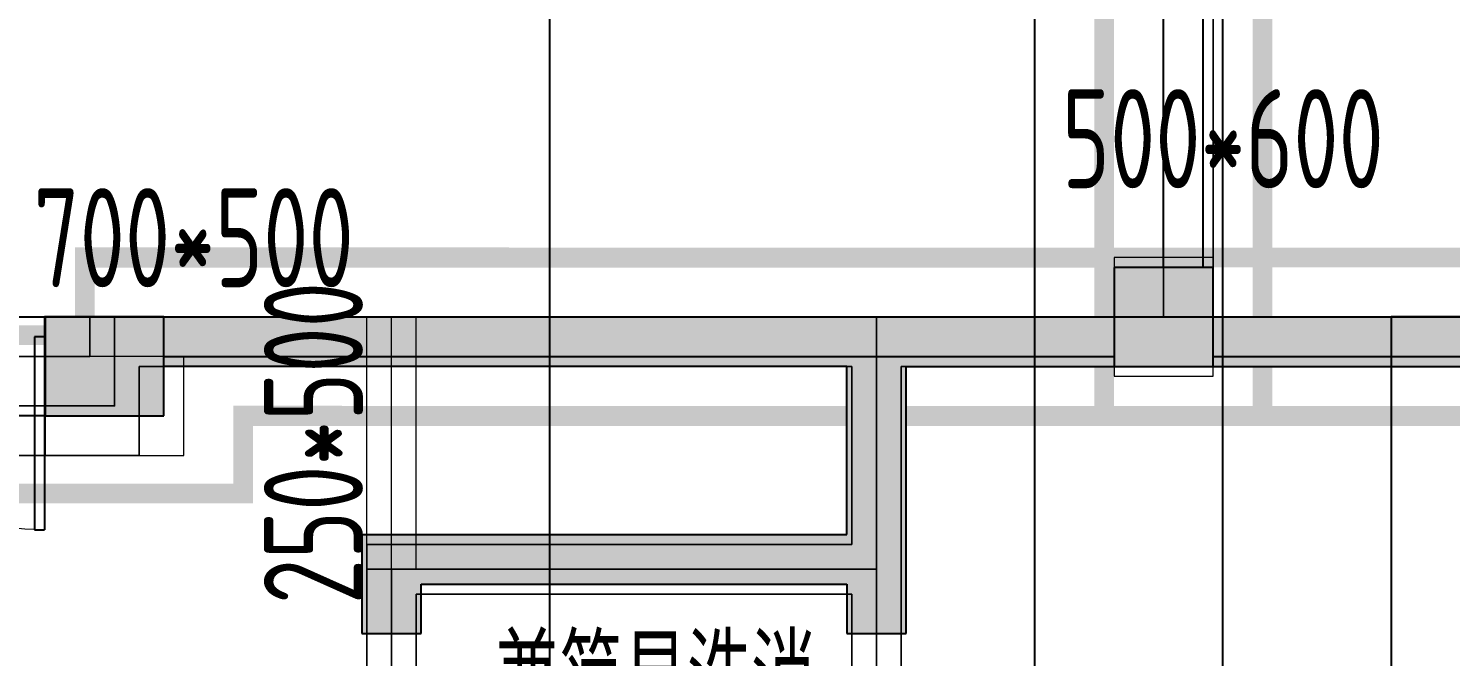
# Model space of a CAD drawing. Extents: x 369444 to 684549, y -549309 to 575337.
# Drawn here: x 492840 to 500024, y 405041 to 408214 of the extents above; entities that cross this region are included whole.
import ezdxf

# ---------------------------------------------------------------- set-up
doc = ezdxf.new("R2010")
doc.units = 0
doc.header["$LTSCALE"] = 1000
doc.header["$MEASUREMENT"] = 0
doc.linetypes.add('DASH', pattern=[0.35, 0.25, -0.1])
for name, color, linetype, lineweight, true_color in [('-1-0-1', 7, 'Continuous', 0, 0xc0c0c0), ('-1-1-2', 7, 'Continuous', 0, 0xc0c0c0), ('-2-0-1', 1, 'Continuous', 0, 0xff0000), ('-2-1-2', 9, 'Continuous', 0, 0x808080), ('1-6-1', 7, 'Continuous', 0, 0x55ff55), ('1-6-2', 7, 'Continuous', 0, 0x55ff55), ('11-6-1', 2, 'Continuous', 0, 0xffff00), ('11-6-2', 2, 'Continuous', 0, 0xffff00), ('11-6-5', 2, 'Continuous', 0, 0xffff00), ('12-6-1', 4, 'Continuous', 0, 0x00ffff), ('12-6-2', 4, 'Continuous', 0, 0x00ffff), ('12-6-5', 4, 'Continuous', 0, 0x00ffff)]:
    doc.layers.add(name, color=color, linetype=linetype, lineweight=lineweight, true_color=true_color)
for name, color, linetype in [('A-WALL-HATCH', 8, 'Continuous'), ('COLUMN', 9, 'Continuous'), ('DOTE', 1, 'Continuous'), ('PUB_HATCH', 8, 'Continuous'), ('WALL', 9, 'Continuous'), ('WINDOW', 4, 'Continuous'), ('防火分区线', 7, 'Continuous')]:
    doc.layers.add(name, color=color, linetype=linetype)
doc.styles.add('_TCH_DIM', font='SIMPLEX', dxfattribs={"bigfont": 'GBCBIG'})
doc.styles.add('yjkcad', font='yjkeng.shx', dxfattribs={"width": 0.7, "height": 250, "bigfont": 'yjkchn.shx'})

# ---------------------------------------------------------------- blocks, each defined once
blk = doc.blocks.new('$DorLib2D$00000001')
for p, q in [((0.45, 0.9750000000000001), (0.5000000000000002, 0.9750000000000001)), ((0.45, 0), (0.45, 0.9750000000000001)), ((0.5, 0), (0.5, 0.9750000000000001)), ((0.5, 0), (0.45, 0))]:
    blk.add_line(p, q)
at = {"lineweight": 13}
blk.add_arc((0.475, 0), 0.975, 91.4692835813538, 180, dxfattribs=at)
blk = doc.blocks.new('_FZH')
blk.add_lwpolyline([(-0.5, -0.5), (0.5, -0.5), (0.5, 0.5), (-0.5, 0.5)], close=True)
at = {"layer": 'PUB_HATCH'}
blk.add_solid([(-0.5, -0.5), (0.5, -0.5), (-0.5, 0.5), (0.5, 0.5)], dxfattribs=at)

msp = doc.modelspace()

# ---------------------------------------------------------------- hatches: boundary and pattern name
at = {"layer": 'A-WALL-HATCH'}
for points in [[(498824.6776590329, 406506.8206300426), (498824.6776590329, 407006.8206300426), (498324.6776590329, 407006.8206300426), (498324.6776590329, 406506.8206300426)], [(493524.617791174, 406257.7402228999), (493524.617791174, 406757.7402147937), (492924.617791174, 406757.7402152705), (492924.617791174, 406257.7402233768)]]:
    msp.add_hatch(color=256, dxfattribs=at).paths.add_polyline_path(points)
at = {"layer": 'PUB_HATCH'}
for points in [[(493524.6158151608, 406507.7990235973), (496974.638695715, 406507.7990235973), (497124.6393060666, 406590.7223558116), (497124.6404657345, 406757.7990235973), (493524.6158151608, 406757.7990235973)], [(497124.6393060666, 406590.7223558116), (497274.6386880856, 406506.9790205646), (510024.6168603878, 406506.9789919544), (510274.6166543942, 406756.9789914775), (497124.640610693, 406756.9790210414)], [(497034.6339883786, 405526.9978241611), (497274.6338968258, 405506.996796577), (497274.6386880856, 406506.9790205646), (497124.6393060666, 406590.7223558116), (496974.638695715, 406507.7990235973), (496974.6346139889, 405656.9980816531)], [(494524.6350336056, 405657.0073218036), (494524.6325921994, 405157.0027098346), (494824.6325921994, 405157.0012440372), (494824.6338129025, 405407.0061907459)], [(494524.6350336056, 405657.0073218036), (494824.6338129025, 405407.0061907459), (496974.633416174, 405406.9980816531), (497034.6339883786, 405526.9978246379), (496974.6346139889, 405656.9980816531)], [(496974.633416174, 405406.9980816531), (496974.632218359, 405157.0033397365), (497274.632218359, 405157.0018987346), (497274.6338968258, 405506.9967951465), (497034.6339883786, 405526.9978246379)]]:
    msp.add_hatch(color=256, dxfattribs=at).paths.add_polyline_path(points)

# ---------------------------------------------------------------- linework, layer by layer
at = {"layer": '-1-0-1', "color": 0}
for p in [(493274.3787240963, 406757.0527653384, -3600), (494674.3881387692, 406757.0527653384, -3600), (497124.395096777, 406757.0527653384, -3600), (498574.3190240841, 406757.0527653384, -3600), (493274.3787240963, 406306.9467315364, -3600), (494674.3881387692, 405481.9750337291, -3600), (497124.395096777, 405481.9750337291, -3600)]:
    msp.add_point(p, dxfattribs=at)
at = {"layer": '-1-1-2', "color": 0}
for p, q in [((493274.3787240963, 406757.0527653384, -3600), (493274.3787240963, 406757.0527653384)), ((494674.3881387692, 406757.0527653384, -3600), (494674.3881387692, 406757.0527653384)), ((497124.395096777, 406757.0527653384, -3600), (497124.395096777, 406757.0527653384)), ((498574.3190240841, 406757.0527653384, -3600), (498574.3190240841, 406757.0527653384)), ((493274.3787240963, 406306.9467315364, -3600), (493274.3787240963, 406306.9467315364)), ((494674.3881387692, 405481.9750337291, -3600), (494674.3881387692, 405481.9750337291)), ((497124.395096777, 405481.9750337291, -3600), (497124.395096777, 405481.9750337291))]:
    msp.add_line(p, q, dxfattribs=at)
at = {"layer": '-2-0-1', "color": 0}
for p, q in [((498574.3190240841, 406757.0527653384, -3600), (498574.3190240841, 411557.0526451755, -3600)), ((493274.3787240963, 406757.0527653384, -3600), (494674.3881387692, 406757.0527653384, -3600)), ((493274.3787240963, 406306.9467315364, -3600), (493274.3787240963, 406757.0527653384, -3600)), ((494674.3881387692, 405481.9750337291, -3600), (494674.3881387692, 406757.0527653384, -3600)), ((494674.3881387692, 406757.0527653384, -3600), (497124.395096777, 406757.0527653384, -3600)), ((497124.395096777, 405481.9750337291, -3600), (497124.395096777, 406757.0527653384, -3600)), ((497124.395096777, 406757.0527653384, -3600), (498574.3190240841, 406757.0527653384, -3600)), ((498574.3190240841, 406757.0527653384, -3600), (505799.3723535519, 406757.0527653384, -3600)), ((491599.3787622433, 406306.9467401195, -3600), (493274.3787240963, 406306.9467315364, -3600)), ((494674.3881387692, 405481.9750337291, -3600), (497124.395096777, 405481.9750337291, -3600)), ((494674.3881387692, 402531.9712452579, -3600), (494674.3881387692, 405481.9750337291, -3600)), ((497124.395096777, 402531.9712452579, -3600), (497124.395096777, 405481.9750337291, -3600))]:
    msp.add_line(p, q, dxfattribs=at)
at = {"layer": '-2-1-2', "color": 0}
for p, q in [((498574.3190240841, 406757.0527653384), (498574.3190240841, 411557.0526451755)), ((493274.3787240963, 406757.0527653384), (494674.3881387692, 406757.0527653384)), ((493274.3787240963, 406306.9467315364), (493274.3787240963, 406757.0527653384)), ((494674.3881387692, 405481.9750337291), (494674.3881387692, 406757.0527653384)), ((494674.3881387692, 406757.0527653384), (497124.395096777, 406757.0527653384)), ((497124.395096777, 405481.9750337291), (497124.395096777, 406757.0527653384)), ((497124.395096777, 406757.0527653384), (498574.3190240841, 406757.0527653384)), ((498574.3190240841, 406757.0527653384), (505799.3723535519, 406757.0527653384)), ((491599.3787622433, 406306.9467401195), (493274.3787240963, 406306.9467315364)), ((494674.3881387692, 405481.9750337291), (497124.395096777, 405481.9750337291)), ((494674.3881387692, 402531.9712452579), (494674.3881387692, 405481.9750337291)), ((497124.395096777, 402531.9712452579), (497124.395096777, 405481.9750337291))]:
    msp.add_line(p, q, dxfattribs=at)
at = {"layer": '1-6-1', "color": 0}
for p, q in [((498574.3190240841, 411557.0526451755, -8700), (498574.3190240841, 406757.0527653384, -8700)), ((498574.3190240841, 406757.0527653384, -5100), (498574.3190240841, 411557.0526451755, -5100)), ((498824.3190240841, 411557.0526451755, -5100), (498824.3190240841, 406757.0527653384, -5100)), ((498824.3190240841, 406757.0527653384, -8700), (498824.3190240841, 411557.0526451755, -8700)), ((493149.3787240963, 406757.0527653384, -8700), (493149.3787240963, 406757.0527653384, -5100)), ((494674.3881387692, 406757.0527653384, -8700), (493149.3787240963, 406757.0527653384, -8700)), ((493149.3787240963, 406757.0527653384, -5100), (494674.3881387692, 406757.0527653384, -5100)), ((493149.3787240963, 406757.0527653384, -8700), (493149.3787240963, 406556.9467320133, -8700)), ((493149.3787240963, 406757.0527653384, -5100), (493149.3787240963, 406757.0527653384, -8700)), ((493149.3787240963, 406556.9467320133, -5100), (493149.3787240963, 406757.0527653384, -5100)), ((494674.3881387692, 406757.0527653384, -8700), (494674.3881387692, 406757.0527653384, -5100)), ((497124.395096777, 406757.0527653384, -8700), (494674.3881387692, 406757.0527653384, -8700)), ((494674.3881387692, 406757.0527653384, -5100), (497124.395096777, 406757.0527653384, -5100)), ((494674.3881387692, 406757.0527653384, -5100), (494674.3881387692, 406757.0527653384, -8700)), ((497124.395096777, 406757.0527653384, -5100), (497124.395096777, 406757.0527653384, -8700)), ((497124.395096777, 406757.0527653384, -8700), (497124.395096777, 406757.0527653384, -5100)), ((498574.3190240841, 406757.0527653384, -8700), (497124.395096777, 406757.0527653384, -8700)), ((497124.395096777, 406757.0527653384, -5100), (498574.3190240841, 406757.0527653384, -5100)), ((498574.3190240841, 406757.0527653384, -5100), (498574.3190240841, 406757.0527653384, -8700)), ((498574.3190240841, 406757.0527653384, -8700), (498574.3190240841, 406757.0527653384, -5100)), ((498824.3190240841, 406757.0527653384, -5100), (498824.3190240841, 406757.0527653384, -8700)), ((498824.3190240841, 406757.0527653384, -8700), (498824.3190240841, 406757.0527653384, -5100)), ((505799.3723535519, 406757.0527653384, -8700), (498824.3190240841, 406757.0527653384, -8700)), ((498824.3190240841, 406757.0527653384, -5100), (505799.3723535519, 406757.0527653384, -5100)), ((493149.3787240963, 406556.9467320133, -8700), (491724.3787622433, 406556.9467396426, -8700)), ((491724.3787622433, 406556.9467396426, -5100), (493149.3787240963, 406556.9467320133, -5100)), ((493149.3787240963, 406556.9467320133, -5100), (493149.3787240963, 406556.9467320133, -8700)), ((493149.3787240963, 406556.9467320133, -8700), (493149.3787240963, 406556.9467320133, -5100)), ((493399.3787240963, 406507.0527653384, -5100), (493399.3787240963, 406507.0527653384, -8700)), ((494674.3881387692, 406507.0527653384, -5100), (493399.3787240963, 406507.0527653384, -5100)), ((493399.3787240963, 406507.0527653384, -8700), (494674.3881387692, 406507.0527653384, -8700)), ((493399.3787240963, 406507.0527653384, -5100), (493399.3787240963, 406056.9467305827, -5100)), ((493399.3787240963, 406507.0527653384, -8700), (493399.3787240963, 406507.0527653384, -5100)), ((493399.3787240963, 406056.9467305827, -8700), (493399.3787240963, 406507.0527653384, -8700)), ((494674.3881387692, 406507.0527653384, -5100), (494674.3881387692, 406507.0527653384, -8700)), ((496999.395096777, 406507.0527653384, -5100), (494674.3881387692, 406507.0527653384, -5100)), ((494674.3881387692, 406507.0527653384, -8700), (496999.395096777, 406507.0527653384, -8700)), ((494674.3881387692, 406507.0527653384, -8700), (494674.3881387692, 406507.0527653384, -5100)), ((496999.395096777, 406507.0527653384, -8700), (496999.395096777, 406507.0527653384, -5100)), ((496999.395096777, 406507.0527653384, -3600), (496999.395096777, 405606.9750337291, -3600)), ((496999.395096777, 406507.0527653384), (496999.395096777, 406507.0527653384, -3600)), ((496999.395096777, 405606.9750337291), (496999.395096777, 406507.0527653384)), ((497249.395096777, 406507.0527653384), (497249.395096777, 405481.9750337291)), ((497249.395096777, 406507.0527653384, -3600), (497249.395096777, 406507.0527653384)), ((497249.395096777, 405481.9750337291, -3600), (497249.395096777, 406507.0527653384, -3600)), ((497249.395096777, 406507.0527653384, -5100), (497249.395096777, 406507.0527653384, -8700)), ((498574.3190240841, 406507.0527653384, -5100), (497249.395096777, 406507.0527653384, -5100)), ((497249.395096777, 406507.0527653384, -8700), (498574.3190240841, 406507.0527653384, -8700)), ((498574.3190240841, 406507.0527653384, -8700), (498574.3190240841, 406507.0527653384, -5100)), ((498574.3190240841, 406507.0527653384, -5100), (498574.3190240841, 406507.0527653384, -8700)), ((505799.3723535519, 406507.0527653384, -5100), (498574.3190240841, 406507.0527653384, -5100)), ((498574.3190240841, 406507.0527653384, -8700), (505799.3723535519, 406507.0527653384, -8700)), ((493399.3787240963, 406056.9467305827, -5100), (491474.3787622433, 406056.9467410732, -5100)), ((491474.3787622433, 406056.9467410732, -8700), (493399.3787240963, 406056.9467305827, -8700)), ((493399.3787240963, 406056.9467305827, -8700), (493399.3787240963, 406056.9467305827, -5100)), ((493399.3787240963, 406056.9467305827, -5100), (493399.3787240963, 406056.9467305827, -8700)), ((494549.3881387692, 405606.9750337291, -3600), (494549.3881387692, 405606.9750337291)), ((496999.395096777, 405606.9750337291, -3600), (494549.3881387692, 405606.9750337291, -3600)), ((494549.3881387692, 405606.9750337291), (496999.395096777, 405606.9750337291)), ((494549.3881387692, 405606.9750337291, -3600), (494549.3881387692, 402531.9712452579, -3600)), ((494549.3881387692, 405606.9750337291), (494549.3881387692, 405606.9750337291, -3600)), ((494549.3881387692, 402531.9712452579), (494549.3881387692, 405606.9750337291)), ((496999.395096777, 405606.9750337291), (496999.395096777, 405606.9750337291, -3600)), ((496999.395096777, 405606.9750337291, -3600), (496999.395096777, 405606.9750337291)), ((497249.395096777, 405481.9750337291), (497249.395096777, 405481.9750337291, -3600)), ((497249.395096777, 405481.9750337291), (497249.395096777, 402656.9712452579)), ((497249.395096777, 405481.9750337291, -3600), (497249.395096777, 405481.9750337291)), ((497249.395096777, 402656.9712452579, -3600), (497249.395096777, 405481.9750337291, -3600)), ((494799.3881387692, 405356.9750337291), (494799.3881387692, 405356.9750337291, -3600)), ((496999.395096777, 405356.9750337291), (494799.3881387692, 405356.9750337291)), ((494799.3881387692, 405356.9750337291, -3600), (496999.395096777, 405356.9750337291, -3600)), ((494799.3881387692, 405356.9750337291), (494799.3881387692, 402656.9712452579)), ((494799.3881387692, 405356.9750337291, -3600), (494799.3881387692, 405356.9750337291)), ((494799.3881387692, 402656.9712452579, -3600), (494799.3881387692, 405356.9750337291, -3600)), ((496999.395096777, 405356.9750337291, -3600), (496999.395096777, 405356.9750337291)), ((496999.395096777, 405356.9750337291, -3600), (496999.395096777, 402656.9712452579, -3600)), ((496999.395096777, 405356.9750337291), (496999.395096777, 405356.9750337291, -3600)), ((496999.395096777, 402656.9712452579), (496999.395096777, 405356.9750337291))]:
    msp.add_line(p, q, dxfattribs=at)
at = {"layer": '1-6-2', "color": 0}
for p, q in [((498574.3190240841, 411557.0526451755, -5100), (498574.3190240841, 406757.0527653384, -5100)), ((498574.3190240841, 406757.0527653384, -8700), (498574.3190240841, 411557.0526451755, -8700)), ((493274.3787240963, 406757.0527653384, -5100), (493274.3787240963, 406757.0527653384, -8700)), ((494674.3881387692, 406757.0527653384, -5100), (493274.3787240963, 406757.0527653384, -5100)), ((493274.3787240963, 406757.0527653384, -8700), (494674.3881387692, 406757.0527653384, -8700)), ((493274.3787240963, 406757.0527653384, -5100), (493274.3787240963, 406306.9467315364, -5100)), ((493274.3787240963, 406757.0527653384, -8700), (493274.3787240963, 406757.0527653384, -5100)), ((493274.3787240963, 406306.9467315364, -8700), (493274.3787240963, 406757.0527653384, -8700)), ((494674.3881387692, 406757.0527653384, -5100), (494674.3881387692, 406757.0527653384, -8700)), ((497124.395096777, 406757.0527653384, -5100), (494674.3881387692, 406757.0527653384, -5100)), ((494674.3881387692, 406757.0527653384, -8700), (497124.395096777, 406757.0527653384, -8700)), ((494674.3881387692, 406757.0527653384, -8700), (494674.3881387692, 406757.0527653384, -5100)), ((497124.395096777, 406757.0527653384, -8700), (497124.395096777, 406757.0527653384, -5100)), ((497124.395096777, 406757.0527653384), (497124.395096777, 405481.9750337291)), ((497124.395096777, 406757.0527653384, -3600), (497124.395096777, 406757.0527653384)), ((497124.395096777, 405481.9750337291, -3600), (497124.395096777, 406757.0527653384, -3600)), ((497124.395096777, 406757.0527653384, -5100), (497124.395096777, 406757.0527653384, -8700)), ((498574.3190240841, 406757.0527653384, -5100), (497124.395096777, 406757.0527653384, -5100)), ((497124.395096777, 406757.0527653384, -8700), (498574.3190240841, 406757.0527653384, -8700)), ((498574.3190240841, 406757.0527653384, -8700), (498574.3190240841, 406757.0527653384, -5100)), ((498574.3190240841, 406757.0527653384, -5100), (498574.3190240841, 406757.0527653384, -8700)), ((498574.3190240841, 406757.0527653384, -5100), (498574.3190240841, 406757.0527653384, -8700)), ((505799.3723535519, 406757.0527653384, -5100), (498574.3190240841, 406757.0527653384, -5100)), ((498574.3190240841, 406757.0527653384, -8700), (505799.3723535519, 406757.0527653384, -8700)), ((493274.3787240963, 406306.9467315364, -5100), (491599.3787622433, 406306.9467401195, -5100)), ((491599.3787622433, 406306.9467401195, -8700), (493274.3787240963, 406306.9467315364, -8700)), ((493274.3787240963, 406306.9467315364, -8700), (493274.3787240963, 406306.9467315364, -5100)), ((493274.3787240963, 406306.9467315364, -5100), (493274.3787240963, 406306.9467315364, -8700)), ((494674.3881387692, 405481.9750337291), (494674.3881387692, 405481.9750337291, -3600)), ((497124.395096777, 405481.9750337291), (494674.3881387692, 405481.9750337291)), ((494674.3881387692, 405481.9750337291, -3600), (497124.395096777, 405481.9750337291, -3600)), ((494674.3881387692, 405481.9750337291), (494674.3881387692, 402531.9712452579)), ((494674.3881387692, 405481.9750337291, -3600), (494674.3881387692, 405481.9750337291)), ((494674.3881387692, 402531.9712452579, -3600), (494674.3881387692, 405481.9750337291, -3600)), ((497124.395096777, 405481.9750337291, -3600), (497124.395096777, 405481.9750337291)), ((497124.395096777, 405481.9750337291), (497124.395096777, 405481.9750337291, -3600)), ((497124.395096777, 405481.9750337291), (497124.395096777, 402531.9712452579)), ((497124.395096777, 405481.9750337291, -3600), (497124.395096777, 405481.9750337291)), ((497124.395096777, 402531.9712452579, -3600), (497124.395096777, 405481.9750337291, -3600))]:
    msp.add_line(p, q, dxfattribs=at)
at = {"layer": '11-6-1', "color": 0}
for p, q in [((498324.3190240841, 407057.0527653384), (498324.3190240841, 406457.0527653384)), ((498824.3190240841, 407057.0527653384), (498324.3190240841, 407057.0527653384)), ((498324.3190240841, 407057.0527653384, -3600), (498324.3190240841, 406457.0527653384, -3600)), ((498824.3190240841, 407057.0527653384, -3600), (498324.3190240841, 407057.0527653384, -3600)), ((498324.3190240841, 407057.0527653384, -3600), (498324.3190240841, 407057.0527653384)), ((498824.3190240841, 406457.0527653384), (498824.3190240841, 407057.0527653384)), ((498824.3190240841, 406457.0527653384, -3600), (498824.3190240841, 407057.0527653384, -3600)), ((498824.3190240841, 407057.0527653384, -3600), (498824.3190240841, 407057.0527653384)), ((492924.3787240963, 406556.9467315364, -5100), (492924.3787240963, 406056.9467315364, -5100)), ((493624.3787240963, 406556.9467315364, -5100), (492924.3787240963, 406556.9467315364, -5100)), ((492924.3787240963, 406556.9467315364, -8700), (492924.3787240963, 406056.9467315364, -8700)), ((493624.3787240963, 406556.9467315364, -8700), (492924.3787240963, 406556.9467315364, -8700)), ((492924.3787240963, 406556.9467315364, -8700), (492924.3787240963, 406556.9467315364, -5100)), ((493624.3787240963, 406056.9467315364, -5100), (493624.3787240963, 406556.9467315364, -5100)), ((493624.3787240963, 406056.9467315364, -8700), (493624.3787240963, 406556.9467315364, -8700)), ((493624.3787240963, 406556.9467315364, -8700), (493624.3787240963, 406556.9467315364, -5100)), ((498324.3190240841, 406457.0527653384), (498824.3190240841, 406457.0527653384)), ((498324.3190240841, 406457.0527653384, -3600), (498824.3190240841, 406457.0527653384, -3600)), ((498324.3190240841, 406457.0527653384, -3600), (498324.3190240841, 406457.0527653384)), ((498824.3190240841, 406457.0527653384, -3600), (498824.3190240841, 406457.0527653384)), ((492924.3787240963, 406056.9467315364, -5100), (493624.3787240963, 406056.9467315364, -5100)), ((492924.3787240963, 406056.9467315364, -8700), (493624.3787240963, 406056.9467315364, -8700)), ((492924.3787240963, 406056.9467315364, -8700), (492924.3787240963, 406056.9467315364, -5100)), ((493624.3787240963, 406056.9467315364, -8700), (493624.3787240963, 406056.9467315364, -5100))]:
    msp.add_line(p, q, dxfattribs=at)
at = {"layer": '11-6-2', "color": 0}
for p, q in [((498574.3190240841, 406757.0527653384, -3600), (498574.3190240841, 406757.0527653384)), ((493274.3787240963, 406306.9467315364, -8700), (493274.3787240963, 406306.9467315364, -5100))]:
    msp.add_line(p, q, dxfattribs=at)
at = {"layer": '12-6-1', "color": 0}
for p, q in [((494549.3881387692, 406757.0527653384), (494799.3881387692, 406757.0527653384)), ((494549.3881387692, 406757.0527653384, -500), (494549.3881387692, 406757.0527653384)), ((494799.3881387692, 406757.0527653384, -500), (494549.3881387692, 406757.0527653384, -500)), ((494549.3881387692, 405481.9750337291), (494549.3881387692, 406757.0527653384)), ((494549.3881387692, 405481.9750337291, -500), (494549.3881387692, 406757.0527653384, -500)), ((494799.3881387692, 406757.0527653384), (494799.3881387692, 406757.0527653384, -500)), ((494799.3881387692, 405481.9750337291), (494799.3881387692, 406757.0527653384)), ((494799.3881387692, 405481.9750337291, -500), (494799.3881387692, 406757.0527653384, -500)), ((494549.3881387692, 405481.9750337291), (494799.3881387692, 405481.9750337291)), ((494549.3881387692, 405481.9750337291, -500), (494549.3881387692, 405481.9750337291)), ((494799.3881387692, 405481.9750337291, -500), (494549.3881387692, 405481.9750337291, -500)), ((494799.3881387692, 405481.9750337291), (494799.3881387692, 405481.9750337291, -500))]:
    msp.add_line(p, q, dxfattribs=at)
at = {"layer": '12-6-2', "color": 0}
msp.add_line((494674.3881387692, 405481.9750337291), (494674.3881387692, 406757.0527653384), dxfattribs=at)
at = {"layer": 'COLUMN', "color": 8}
for p, q in [((498824.6776590329, 407006.8206300426), (498324.6776590329, 407006.8206300426)), ((498324.6776590329, 407006.8206300426), (498324.6776590329, 406506.8206300426)), ((498824.6776590329, 406506.8206300426), (498824.6776590329, 407006.8206300426)), ((493524.617791174, 406757.7402147937), (492924.617791174, 406757.7402152705)), ((492924.617791174, 406757.7402152705), (492924.617791174, 406257.7402233768)), ((493524.617791174, 406257.7402228999), (493524.617791174, 406757.7402147937)), ((498324.6776590329, 406506.8206300426), (498824.6776590329, 406506.8206300426)), ((492924.617791174, 406257.7402233768), (493524.617791174, 406257.7402228999))]:
    msp.add_line(p, q, dxfattribs=at)
at = {"layer": 'DOTE', "color": 8}
for p, q in [((495474.4833230954, 261806.9745316196), (495474.4833230954, 476704.7720441509)), ((497924.4831018429, 59364.2341589618), (497924.4831018429, 476704.7720441509)), ((498874.4829263669, 59364.23415943864), (498874.4829721432, 476704.7720441509))]:
    msp.add_line(p, q, dxfattribs=at)
at = {"layer": 'DOTE', "color": 8, "lineweight": -2}
msp.add_line((377844.3971185666, 406756.9744267154), (624570.9460306149, 406756.9744267154), dxfattribs=at)
at = {"layer": 'WALL', "linetype": 'ByBlock'}
for p, q in [((498574.4831018429, 407006.8206300426), (498574.4831018429, 411256.5785078693)), ((498774.4831018429, 407006.8206300426), (498774.4831018429, 411256.5785078693))]:
    msp.add_line(p, q, dxfattribs=at)
at = {"layer": 'WALL'}
for p, q in [((492924.617791174, 406756.9743466068), (492921.0236139279, 406756.9743466068)), ((492921.0236139279, 406756.9743466068), (492921.0236139279, 406556.9743466068)), ((493524.6158151608, 406757.7990235973), (497124.6404657345, 406757.7990235973)), ((493524.6158151608, 406757.7990235973), (493524.6158151608, 406757.7449068713)), ((493524.617791174, 406756.9743461299), (498324.6776590329, 406756.9743523288)), ((497124.640610693, 406756.9790210414), (510274.6166543942, 406756.9789914775)), ((498824.6776590329, 406756.9743528056), (506474.6778879147, 406756.9743618655)), ((492921.0236139279, 406556.9743466068), (492924.617791174, 406556.9743466068)), ((493524.6158151608, 406507.7990235973), (496974.638695715, 406507.7990235973)), ((493524.617791174, 406556.9743461299), (498324.6776590329, 406556.9743523288)), ((496974.6346139889, 405656.9980816531), (496974.638695715, 406507.7990235973)), ((497274.6338968258, 405506.996796577), (497274.6386880856, 406506.9790205646)), ((497274.6386880856, 406506.9790205646), (510024.6168603878, 406506.9789919544)), ((498824.6776590329, 406556.9743528056), (506474.6778879147, 406556.9743618655)), ((494524.6350336056, 405657.0073218036), (494524.6325921994, 405157.0027098346)), ((494524.6350336056, 405657.0073218036), (496974.6346139889, 405656.9980816531)), ((497274.632218359, 405157.0018987346), (497274.6338968258, 405506.9967951465)), ((494824.6325921994, 405157.0012440372), (494824.6338129025, 405407.0061907459)), ((494824.6338129025, 405407.0061907459), (496974.633416174, 405406.9980816531)), ((496974.633416174, 405406.9980816531), (496974.632218359, 405157.0033397365)), ((494524.6325921994, 405157.0027098346), (494824.6325921994, 405157.0012440372)), ((496974.632218359, 405157.0033397365), (497274.632218359, 405157.0018987346))]:
    msp.add_line(p, q, dxfattribs=at)
at = {"layer": 'WINDOW', "elevation": 187.7701347972902}
msp.add_lwpolyline([(491924.6158151608, 406257.7449097324), (491924.6158151608, 406757.7449097324), (492924.6158151608, 406757.7449097324), (492924.6158151608, 406257.7449097324)], close=True, dxfattribs=at)
at = {"layer": 'WINDOW', "color": 1}
msp.add_lwpolyline([(499724.6094751339, 402556.9778670955), (505674.6094751339, 402556.9778623271), (505674.6094751339, 406756.9778613735), (499724.6094751339, 406756.9778661418)], close=True, dxfattribs=at)
at = {"layer": '防火分区线', "color": 130, "linetype": 'DASH', "ltscale": 8, "const_width": 100}
for points in [[(439874.4831247311, 406906.8683709789), (491824.5575571042, 406906.8683709789), (491824.5575571042, 406664.9198012042), (493124.5574197751, 406664.9198012042), (493124.5573511105, 407057.8795480418), (498274.4978265744, 407056.8429135967), (498274.4977731686, 451106.9793038059)], [(440674.4831247311, 406106.8683709789), (491024.5575571042, 406106.8683709789), (491024.5575571042, 405864.9198012042), (493924.5575571042, 405864.9198012042), (493924.5574884396, 406257.7184991527), (499074.4978265744, 406256.6818647075), (499074.4977731686, 450306.9793038059)]]:
    msp.add_lwpolyline(points, dxfattribs=at)
at = {"layer": '防火分区线', "color": 2, "linetype": 'DASH', "ltscale": 8, "const_width": 100}
for points in [[(498274.4831323605, 451106.9793038059), (498274.4831857663, 406256.7376966167), (509724.4919671994, 406256.7376966167), (509724.4913110714, 401706.8422999072), (514774.481537817, 401706.8430533099), (514774.4859018307, 406256.7421168971), (538424.5743494015, 406257.0034665752), (538414.6342706662, 449806.7352380443)], [(499074.4831323605, 450306.9793038059), (499074.4831857663, 407056.7376966167), (510524.4920816403, 407056.7376966167), (510524.4914255124, 402506.8424191165), (513974.4823083859, 402506.8429341007), (513974.4866723996, 407056.7332763362), (537624.391732214, 407056.9946241069), (537614.4516534787, 450606.7352380443)]]:
    msp.add_lwpolyline(points, dxfattribs=at)
at = {"layer": '防火分区线', "color": 5, "linetype": 'DASH', "ltscale": 8, "const_width": 100}
for points in [[(491724.489716528, 400457.0039643932), (495074.5324945431, 400457.0039643932), (495074.5309915524, 402321.0832209277), (496814.6027536374, 402321.0747317958), (496814.5989313107, 400471.0159921336), (506130.5525369626, 400471.0159926105), (506131.0354394894, 403546.446706264), (510525.0759134274, 403546.438513248), (510524.4169321042, 407056.7494620967), (493124.5428247433, 407056.2375764537), (493124.5428247433, 406664.789126842), (491824.5429468136, 406664.789126842)], [(490924.4937906247, 401257.0039643932), (494274.531853674, 401257.0039643932), (494274.5303506833, 403121.0871243167), (497614.6044015866, 403121.0708293605), (497614.6005792599, 401271.0159921336), (505330.6781473141, 401271.0159926105), (505331.161049841, 404346.4481978107), (509724.9257211667, 404346.4400047946), (509724.5671091061, 406256.7259311366), (493924.5428247433, 406256.2611112285), (493924.5428247433, 405864.789126842), (491024.5429468136, 405864.789126842)]]:
    msp.add_lwpolyline(points, dxfattribs=at)

# ---------------------------------------------------------------- block references
at = {"layer": 'WALL', "xscale": 499.9999918937683, "yscale": 600, "zscale": 600, "rotation": 90}
msp.add_blockref('_FZH', (493224.6158151608, 406507.7449073482, -7912.267337040636), dxfattribs=at)
at = {"layer": 'WINDOW', "lineweight": -2, "xscale": -1000, "yscale": 1000, "zscale": 1000, "rotation": 180}
msp.add_blockref('$DorLib2D$00000001', (492421.0236139279, 406656.9743466068), dxfattribs=at)

# ---------------------------------------------------------------- texts
at = {"color": 2, "style": '_TCH_DIM'}
msp.add_text('兼简易洗消', height=450, dxfattribs=at).set_placement((495195.0188837033, 404695.715423553))
at = {"layer": '11-6-5', "color": 0, "char_height": 500, "attachment_point": 8, "style": 'yjkcad'}
for s, insert in [('500*600', (498874.3190240841, 407407.0527653384, -3600)), ('700*500', (493674.3787317257, 406906.9467310596, -3600))]:
    msp.add_mtext(s, dxfattribs=dict(at, insert=insert))
at = {"layer": '12-6-5', "color": 0, "insert": (494529.3881387692, 406119.5138992954), "char_height": 500, "attachment_point": 8, "rotation": 90, "style": 'yjkcad'}
msp.add_mtext('250*500', dxfattribs=at)

doc.saveas('drawing.dxf')
